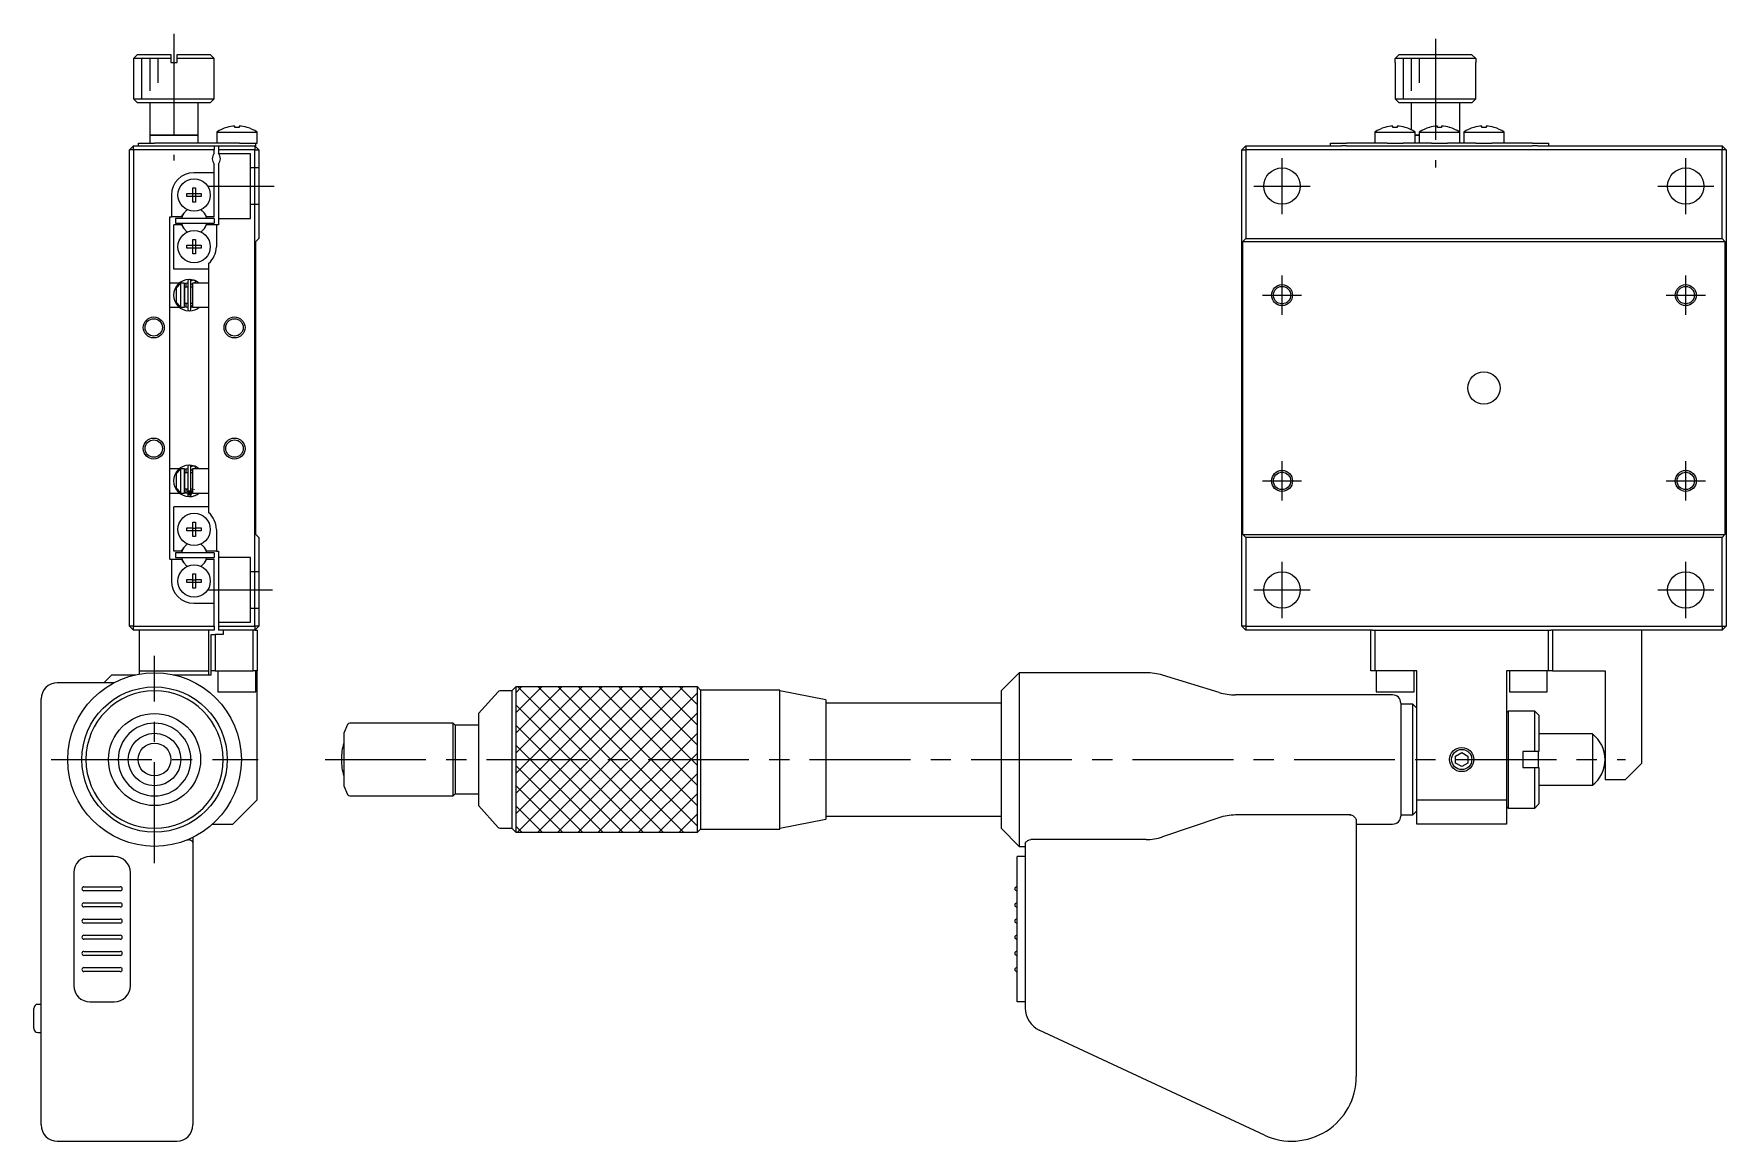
# Model space of a CAD drawing. Extents: x 19 to 461, y 13 to 234.
# Drawn here: x 251.1 to 460.7, y 62.7 to 199.8 of the extents above; entities that cross this region are included whole.
import ezdxf

# ---------------------------------------------------------------- set-up
doc = ezdxf.new("R2010")
doc.units = 0
doc.header["$LTSCALE"] = 10
doc.linetypes.add('CENTER', pattern=[2, 1.25, -0.25, 0.25, -0.25])
doc.linetypes.add('DASHED', pattern=[3.5, 2, -1.5])
doc.layers.get('0').update_dxf_attribs({"linetype": 'CONTINUOUS'})
doc.layers.add('CENTER', color=1, linetype='CENTER')

msp = doc.modelspace()

# ---------------------------------------------------------------- linework, layer by layer
at = {"color": 7, "linetype": 'CONTINUOUS'}
for p, q in [((263.925, 197.275), (263.425, 196.775)), ((263.925, 197.275), (268.025, 197.275)), ((268.025, 197.275), (268.025, 196.775)), ((268.825, 197.275), (272.925, 197.275)), ((268.825, 196.775), (268.825, 197.275)), ((273.425, 196.775), (272.925, 197.275)), ((419.671096, 196.775), (420.172884, 197.275)), ((420.172884, 197.275), (429.137258, 197.275)), ((429.137258, 197.275), (429.639045, 196.775)), ((268.025, 196.775), (263.425, 196.775)), ((263.425, 196.775), (263.425, 191.775)), ((268.025, 196.775), (268.025, 196.275)), ((268.025, 196.275), (268.825, 196.275)), ((273.425, 196.775), (268.825, 196.775)), ((268.825, 196.275), (268.825, 196.775)), ((273.425, 191.775), (273.425, 196.775)), ((419.655071, 196.275), (419.671096, 196.275)), ((419.655071, 196.275), (419.655071, 191.775)), ((429.639045, 196.775), (419.671096, 196.775)), ((419.671096, 196.275), (419.671096, 196.775)), ((429.639045, 196.775), (429.639045, 196.275)), ((429.639045, 196.275), (429.655071, 196.275)), ((429.655071, 191.775), (429.655071, 196.275)), ((263.425, 191.775), (268.425, 191.775)), ((263.425, 191.775), (263.925, 191.275)), ((268.425, 191.275), (263.925, 191.275)), ((265.425, 191.275), (265.425, 187.275)), ((268.425, 191.775), (273.425, 191.775)), ((272.925, 191.275), (268.425, 191.275)), ((271.425, 187.275), (271.425, 191.275)), ((272.925, 191.275), (273.425, 191.775)), ((419.655071, 191.775), (429.655071, 191.775)), ((419.655071, 191.775), (420.155071, 191.275)), ((429.155071, 191.275), (420.155071, 191.275)), ((421.655071, 191.275), (421.655071, 187.956129)), ((427.655071, 187.666657), (427.655071, 191.275)), ((429.155071, 191.275), (429.655071, 191.775)), ((265.425, 187.275), (268.425, 187.275)), ((271.425, 187.275), (265.425, 187.275)), ((265.425, 187.275), (265.425, 186.275)), ((268.425, 187.275), (271.425, 187.275)), ((271.425, 186.275), (271.425, 187.275)), ((273.725, 187.666657), (278.725, 187.666657)), ((273.725, 187.666657), (273.725, 186.275)), ((274.96641, 188.237581), (274.963067, 188.244436)), ((275.965, 188.237581), (275.965, 188.409953)), ((276.485, 188.237581), (275.965, 188.237581)), ((276.485, 188.409953), (276.485, 188.237581)), ((277.486933, 188.244436), (277.48359, 188.237581)), ((278.725, 186.275), (278.725, 187.666657)), ((417.155071, 187.666657), (419.655071, 187.666657)), ((417.155071, 187.666657), (417.155071, 186.275)), ((418.396481, 188.237581), (418.393138, 188.244436)), ((419.395071, 188.237581), (419.395071, 188.409953)), ((419.915071, 188.237581), (419.395071, 188.237581)), ((419.655071, 187.666657), (422.155071, 187.666657)), ((419.915071, 188.409953), (419.915071, 188.237581)), ((420.917003, 188.244436), (420.91366, 188.237581)), ((422.155071, 186.275), (422.155071, 187.666657)), ((422.155071, 187.275), (422.655071, 187.275)), ((422.655071, 187.275), (422.155071, 187.275)), ((422.655071, 187.666657), (425.155071, 187.666657)), ((422.655071, 187.666657), (422.655071, 186.275)), ((423.896481, 188.237581), (423.893138, 188.244436)), ((424.895071, 188.237581), (424.895071, 188.409953)), ((425.415071, 188.237581), (424.895071, 188.237581)), ((425.155071, 187.666657), (427.655071, 187.666657)), ((425.415071, 188.409953), (425.415071, 188.237581)), ((426.417003, 188.244436), (426.41366, 188.237581)), ((427.655071, 186.275), (427.655071, 187.666657)), ((428.155071, 187.666657), (430.655071, 187.666657)), ((428.155071, 187.666657), (428.155071, 186.275)), ((429.396481, 188.237581), (429.393138, 188.244436)), ((430.395071, 188.237581), (430.395071, 188.409953)), ((430.915071, 188.237581), (430.395071, 188.237581)), ((430.655071, 187.666657), (433.155071, 187.666657)), ((430.915071, 188.409953), (430.915071, 188.237581)), ((431.917003, 188.244436), (431.91366, 188.237581)), ((433.155071, 186.275), (433.155071, 187.666657)), ((263.425, 185.975), (262.925, 185.475)), ((263.425, 185.475), (262.925, 185.475)), ((262.925, 126.475), (262.925, 185.475)), ((263.425, 185.475), (263.425, 185.975)), ((263.425, 185.975), (273.425, 185.975)), ((263.425, 185.475), (263.425, 126.475)), ((273.425, 185.475), (263.425, 185.475)), ((264.025, 185.975), (264.025, 186.275)), ((264.025, 186.275), (266.025, 186.275)), ((275.15, 186.275), (266.025, 186.275)), ((273.425, 185.975), (273.925, 185.975)), ((273.425, 185.975), (273.425, 185.475)), ((273.425, 185.036438), (273.425, 185.475)), ((273.925, 185.975), (278.425, 185.975)), ((273.925, 185.975), (273.925, 185.475)), ((278.425, 185.475), (273.925, 185.475)), ((273.925, 185.475), (273.925, 185.036438)), ((276.525, 186.275), (275.15, 186.275)), ((276.525, 186.275), (278.525, 186.275)), ((278.525, 185.975), (278.425, 185.975)), ((278.425, 185.975), (278.425, 185.475)), ((278.425, 185.975), (278.925, 185.475)), ((278.425, 126.475), (278.425, 185.475)), ((278.425, 185.475), (278.925, 185.475)), ((278.525, 186.275), (278.525, 185.975)), ((278.525, 186.275), (278.725, 186.275)), ((278.925, 185.475), (278.925, 174.475)), ((401.155071, 185.975), (400.655071, 185.475)), ((400.655071, 126.475), (400.655071, 185.475)), ((400.655071, 185.475), (401.155071, 185.475)), ((401.155071, 185.975), (401.155071, 185.475)), ((401.155071, 185.975), (413.030571, 185.975)), ((401.155071, 185.475), (401.155071, 174.475)), ((460.155071, 185.475), (401.155071, 185.475)), ((411.655071, 185.975), (411.655071, 186.275)), ((411.655071, 186.275), (413.655071, 186.275)), ((413.655071, 185.975), (413.030571, 185.975)), ((418.580071, 186.275), (413.655071, 186.275)), ((413.655071, 185.975), (436.655071, 185.975)), ((418.675275, 186.275), (418.580071, 186.275)), ((418.675275, 186.275), (419.655071, 186.275)), ((419.655071, 186.275), (420.634866, 186.275)), ((420.730071, 186.275), (420.634866, 186.275)), ((424.080071, 186.275), (420.730071, 186.275)), ((424.175275, 186.275), (424.080071, 186.275)), ((424.175275, 186.275), (425.155071, 186.275)), ((425.155071, 186.275), (426.134866, 186.275)), ((426.230071, 186.275), (426.134866, 186.275)), ((429.580071, 186.275), (426.230071, 186.275)), ((429.675275, 186.275), (429.580071, 186.275)), ((429.675275, 186.275), (430.655071, 186.275)), ((430.655071, 186.275), (431.634866, 186.275)), ((431.730071, 186.275), (431.634866, 186.275)), ((436.655071, 186.275), (431.730071, 186.275)), ((436.655071, 186.275), (438.655071, 186.275)), ((437.27957, 185.975), (436.655071, 185.975)), ((437.27957, 185.975), (460.155071, 185.975)), ((438.655071, 186.275), (438.655071, 185.975)), ((460.155071, 185.975), (460.155071, 185.475)), ((460.655071, 185.475), (460.155071, 185.975)), ((460.155071, 174.475), (460.155071, 185.475)), ((460.655071, 185.475), (460.155071, 185.475)), ((460.655071, 185.475), (460.655071, 126.475)), ((273.425, 182.625), (270.875, 182.625)), ((273.425, 182.625), (273.425, 183.713562)), ((273.425, 177.175), (273.425, 182.625)), ((273.925, 183.713562), (273.925, 176.175)), ((270.745, 180.761361), (271.105, 180.761361)), ((270.745, 180.055), (270.745, 180.761361)), ((271.105, 180.761361), (271.105, 180.055)), ((268.125, 179.875), (268.125, 177.175)), ((270.038639, 179.695), (270.038639, 180.055)), ((270.038639, 180.055), (270.745, 180.055)), ((270.745, 179.695), (270.038639, 179.695)), ((270.755372, 180.044628), (270.745, 180.055)), ((270.755372, 179.705372), (270.745, 179.695)), ((270.745, 178.988639), (270.745, 179.695)), ((271.105, 178.988639), (270.745, 178.988639)), ((270.755372, 180.044628), (271.094628, 180.044628)), ((270.755372, 179.705372), (270.755372, 180.044628)), ((271.094628, 179.705372), (270.755372, 179.705372)), ((271.094628, 180.044628), (271.105, 180.055)), ((271.094628, 180.044628), (271.094628, 179.705372)), ((271.094628, 179.705372), (271.105, 179.695)), ((271.105, 180.055), (271.811361, 180.055)), ((271.105, 179.695), (271.105, 178.988639)), ((271.811361, 179.695), (271.105, 179.695)), ((271.811361, 180.055), (271.811361, 179.695)), ((267.925, 177.175), (268.125, 177.175)), ((267.925, 134.775), (267.925, 177.175)), ((269.374194, 177.175), (268.125, 177.175)), ((268.425, 170.675), (268.425, 176.175)), ((269.374194, 176.175), (268.425, 176.175)), ((268.625, 176.975), (268.625, 176.375)), ((273.425, 176.975), (268.625, 176.975)), ((268.625, 176.375), (273.425, 176.375)), ((269.374194, 177.175), (269.52436, 177.435095)), ((269.374194, 176.175), (269.52436, 175.914905)), ((272.32564, 177.435095), (272.475806, 177.175)), ((272.32564, 175.914905), (272.475806, 176.175)), ((273.425, 177.175), (272.475806, 177.175)), ((273.675, 176.175), (272.475806, 176.175)), ((273.425, 176.975), (273.425, 176.375)), ((273.675, 176.175), (273.675, 173.475)), ((273.925, 176.175), (273.675, 176.175)), ((270.745, 174.361361), (271.105, 174.361361)), ((270.745, 173.655), (270.745, 174.361361)), ((271.105, 174.361361), (271.105, 173.655)), ((278.575, 174.125), (278.925, 174.475)), ((278.575, 137.825), (278.575, 174.125)), ((400.805071, 174.125), (401.155071, 174.475)), ((400.805071, 137.825), (400.805071, 174.125)), ((400.805071, 174.125), (460.505071, 174.125)), ((401.155071, 174.475), (460.155071, 174.475)), ((460.155071, 174.475), (460.505071, 174.125)), ((460.505071, 174.125), (460.505071, 137.825)), ((270.038639, 173.295), (270.038639, 173.655)), ((270.038639, 173.655), (270.745, 173.655)), ((270.745, 173.295), (270.038639, 173.295)), ((270.755372, 173.644628), (270.745, 173.655)), ((270.755372, 173.305372), (270.745, 173.295)), ((270.745, 172.588639), (270.745, 173.295)), ((271.105, 172.588639), (270.745, 172.588639)), ((270.755372, 173.644628), (271.094628, 173.644628)), ((270.755372, 173.305372), (270.755372, 173.644628)), ((271.094628, 173.305372), (270.755372, 173.305372)), ((271.094628, 173.644628), (271.105, 173.655)), ((271.094628, 173.644628), (271.094628, 173.305372)), ((271.094628, 173.305372), (271.105, 173.295)), ((271.105, 173.655), (271.811361, 173.655)), ((271.105, 173.295), (271.105, 172.588639)), ((271.811361, 173.295), (271.105, 173.295)), ((271.811361, 173.655), (271.811361, 173.295)), ((272.725, 170.675), (268.425, 170.675)), ((272.725, 171.395938), (272.725, 140.554062)), ((269.088431, 168.975), (267.925, 168.975)), ((268.725, 168.3951), (269.225, 168.924247)), ((268.725, 166.562145), (268.725, 168.3951)), ((269.088941, 168.975), (269.088826, 168.975)), ((269.725, 168.975), (269.225, 168.975)), ((269.225, 168.975), (269.225, 168.924247)), ((269.225, 168.924247), (269.225, 166.032999)), ((269.724845, 168.91022), (270.129977, 169.018682)), ((269.725, 165.975), (269.725, 168.975)), ((269.725, 168.475), (269.725, 168.974938)), ((269.725, 166.475), (269.725, 168.475)), ((270.13, 168.475), (269.725, 168.475)), ((269.725, 168.475), (269.725, 166.475)), ((269.913515, 168.975), (269.913328, 168.975)), ((269.913643, 168.975), (269.913515, 168.975)), ((269.913957, 168.975), (269.91385, 168.975)), ((269.914517, 168.975), (269.914081, 168.975)), ((269.925, 168.975), (269.914601, 168.975)), ((269.925, 168.475), (269.925, 168.975)), ((270.13, 169.225), (270.13, 165.725)), ((271.040052, 169.282695), (270.352589, 169.418656)), ((270.526111, 169.252317), (270.518453, 169.248625)), ((270.52, 165.725), (270.52, 169.225)), ((270.52, 168.623501), (270.520334, 168.637726)), ((270.725, 168.475), (270.52, 168.475)), ((270.520334, 168.637726), (270.521394, 168.652706)), ((270.521394, 168.652706), (270.523177, 168.667615)), ((270.523177, 168.667615), (270.525681, 168.682419)), ((270.525681, 168.682419), (270.528898, 168.697082)), ((270.557458, 169.266245), (270.526111, 169.252317)), ((270.528898, 168.697082), (270.532822, 168.71157)), ((270.532822, 168.71157), (270.537445, 168.72585)), ((270.537445, 168.72585), (270.542756, 168.739887)), ((270.542756, 168.739887), (270.548743, 168.753647)), ((270.548743, 168.753647), (270.555394, 168.767099)), ((270.555394, 168.767099), (270.562694, 168.780209)), ((270.589449, 169.278587), (270.557458, 169.266245)), ((270.562694, 168.780209), (270.570628, 168.792947)), ((270.570628, 168.792947), (270.579176, 168.80528)), ((270.579176, 168.80528), (270.588321, 168.817179)), ((270.588321, 168.817179), (270.598043, 168.828614)), ((270.622004, 169.289314), (270.589449, 169.278587)), ((270.598043, 168.828614), (270.608319, 168.839555)), ((270.608319, 168.839555), (270.619126, 168.849976)), ((270.619126, 168.849976), (270.630439, 168.859849)), ((270.655043, 169.298399), (270.622004, 169.289314)), ((270.630439, 168.859849), (270.642232, 168.869147)), ((270.642232, 168.869147), (270.654478, 168.877848)), ((270.654478, 168.877848), (270.667147, 168.885926)), ((270.688487, 169.305822), (270.655043, 169.298399)), ((270.667147, 168.885926), (270.680209, 168.89336)), ((270.680209, 168.89336), (270.693634, 168.900129)), ((270.722254, 169.311564), (270.688487, 169.305822)), ((270.693634, 168.900129), (270.707386, 168.906214)), ((270.707386, 168.906214), (270.721434, 168.911597)), ((270.721434, 168.911597), (270.724979, 168.912829)), ((270.75626, 169.315611), (270.722254, 169.311564)), ((272.725, 168.975), (270.725, 168.975)), ((270.725, 168.975), (270.725, 165.975)), ((270.790423, 169.317953), (270.75626, 169.315611)), ((270.824659, 169.318585), (270.790423, 169.317953)), ((270.858885, 169.317506), (270.824659, 169.318585)), ((270.893017, 169.314716), (270.858885, 169.317506)), ((270.926972, 169.310224), (270.893017, 169.314716)), ((270.960666, 169.304039), (270.926972, 169.310224)), ((270.994018, 169.296176), (270.960666, 169.304039)), ((270.995662, 168.98664), (270.989512, 168.975)), ((271.026945, 169.286653), (270.994018, 169.296176)), ((271.00192, 168.998893), (270.995662, 168.98664)), ((271.099259, 169.257271), (271.000042, 168.974975)), ((271.008247, 169.01168), (271.00192, 168.998893)), ((271.014603, 169.024923), (271.008247, 169.01168)), ((271.020948, 169.038538), (271.014603, 169.024923)), ((271.027244, 169.052439), (271.020948, 169.038538)), ((271.059364, 169.275494), (271.026945, 169.286653)), ((271.033449, 169.066539), (271.027244, 169.052439)), ((271.039525, 169.08075), (271.033449, 169.066539)), ((271.045434, 169.094982), (271.039525, 169.08075)), ((271.051138, 169.109145), (271.045434, 169.094982)), ((271.056603, 169.123151), (271.051138, 169.109145)), ((271.061793, 169.136913), (271.056603, 169.123151)), ((271.089531, 169.26344), (271.059364, 169.275494)), ((271.066676, 169.150342), (271.061793, 169.136913)), ((271.071221, 169.163356), (271.066676, 169.150342)), ((271.0754, 169.175872), (271.071221, 169.163356)), ((271.079187, 169.187811), (271.0754, 169.175872)), ((271.082557, 169.1991), (271.079187, 169.187811)), ((271.08549, 169.209666), (271.082557, 169.1991)), ((271.087967, 169.219443), (271.08549, 169.209666)), ((271.089972, 169.22837), (271.087967, 169.219443)), ((271.08818, 169.263725), (271.09014, 169.263104)), ((271.561031, 168.975123), (271.089086, 169.262581)), ((271.091493, 169.236391), (271.089972, 169.22837)), ((271.09014, 169.263104), (271.091614, 169.261358)), ((271.092521, 169.243456), (271.091493, 169.236391)), ((271.091614, 169.261358), (271.092594, 169.258499)), ((271.093049, 169.24952), (271.092521, 169.243456)), ((271.092594, 169.258499), (271.093073, 169.254545)), ((271.093073, 169.254545), (271.093049, 169.24952)), ((271.098188, 169.258663), (271.099259, 169.257271)), ((267.925, 165.975), (269.088575, 165.975)), ((269.225, 166.032999), (268.725, 166.562145)), ((268.725, 166.5549), (268.725, 166.562145)), ((269.225, 166.032999), (269.225, 165.975)), ((269.225, 165.975), (269.725, 165.975)), ((270.129945, 165.931634), (269.724839, 166.039446)), ((269.725, 165.975), (269.725, 166.475)), ((269.725, 166.475), (270.13, 166.475)), ((269.913163, 165.975), (269.913314, 165.975)), ((269.913532, 165.975), (269.913647, 165.975)), ((269.913647, 165.975), (269.913802, 165.975)), ((269.913802, 165.975), (269.913927, 165.975)), ((269.913939, 165.975), (269.914039, 165.975)), ((269.914039, 165.975), (269.914142, 165.975)), ((269.91427, 165.975), (269.914447, 165.975)), ((269.914447, 165.975), (269.914577, 165.975)), ((269.914713, 165.975), (269.925, 165.975)), ((269.925, 165.975), (269.925, 166.475)), ((270.52, 166.475), (270.725, 166.475)), ((270.520076, 166.319804), (270.52, 166.326499)), ((270.725166, 165.9716), (270.520042, 165.931311)), ((270.520771, 166.3048), (270.520076, 166.319804)), ((270.522193, 166.289844), (270.520771, 166.3048)), ((270.524338, 166.274973), (270.522193, 166.289844)), ((270.527202, 166.260221), (270.524338, 166.274973)), ((270.53078, 166.245622), (270.527202, 166.260221)), ((270.535063, 166.231213), (270.53078, 166.245622)), ((270.540043, 166.217026), (270.535063, 166.231213)), ((270.545709, 166.203097), (270.540043, 166.217026)), ((270.55205, 166.189458), (270.545709, 166.203097)), ((270.559052, 166.176143), (270.55205, 166.189458)), ((270.5667, 166.163186), (270.559052, 166.176143)), ((270.574977, 166.150617), (270.5667, 166.163186)), ((270.583864, 166.138468), (270.574977, 166.150617)), ((270.593343, 166.126771), (270.583864, 166.138468)), ((270.603391, 166.115556), (270.593343, 166.126771)), ((270.613986, 166.104851), (270.603391, 166.115556)), ((270.625103, 166.094684), (270.613986, 166.104851)), ((270.636716, 166.085083), (270.625103, 166.094684)), ((270.648797, 166.076074), (270.636716, 166.085083)), ((270.661317, 166.06768), (270.648797, 166.076074)), ((270.674246, 166.059926), (270.661317, 166.06768)), ((270.687552, 166.052833), (270.674246, 166.059926)), ((270.701201, 166.04642), (270.687552, 166.052833)), ((270.715159, 166.040707), (270.701201, 166.04642)), ((270.724975, 166.037173), (270.715159, 166.040707)), ((270.725, 165.975), (272.725, 165.975)), ((270.736645, 165.974717), (270.725166, 165.9716)), ((271.030743, 165.664561), (271.031671, 165.664862)), ((271.031671, 165.664862), (271.0331, 165.665327)), ((271.0331, 165.665327), (271.034404, 165.665755)), ((271.034404, 165.665755), (271.035319, 165.666057)), ((271.035319, 165.666057), (271.036549, 165.666465)), ((271.036549, 165.666465), (271.037538, 165.666795)), ((271.037538, 165.666795), (271.038697, 165.667183)), ((271.038697, 165.667183), (271.039726, 165.667531)), ((271.039726, 165.667531), (271.041948, 165.668286)), ((271.041948, 165.668286), (271.04286, 165.668599)), ((271.04286, 165.668599), (271.047204, 165.670108)), ((271.047204, 165.670108), (271.049234, 165.670824)), ((271.049234, 165.670824), (271.052062, 165.671834)), ((271.052062, 165.671834), (271.089531, 165.68656)), ((271.08568, 165.686787), (271.08818, 165.686275)), ((271.08818, 165.686275), (271.08786, 165.687039)), ((271.089531, 165.68656), (271.08818, 165.686275)), ((271.089288, 165.687505), (271.107242, 165.695291)), ((271.09026, 165.686983), (271.089531, 165.68656)), ((269.088431, 145.975), (267.925, 145.975)), ((268.725, 145.3951), (269.225, 145.924247)), ((268.725, 143.562145), (268.725, 145.3951)), ((269.088941, 145.975), (269.088826, 145.975)), ((269.725, 145.975), (269.225, 145.975)), ((269.225, 145.975), (269.225, 145.924247)), ((269.225, 145.924247), (269.225, 143.032999)), ((269.724845, 145.91022), (270.129977, 146.018682)), ((269.725, 142.975), (269.725, 145.975)), ((269.725, 145.475), (269.725, 145.974938)), ((269.725, 143.475), (269.725, 145.475)), ((270.13, 145.475), (269.725, 145.475)), ((269.725, 145.475), (269.725, 143.475)), ((269.913515, 145.975), (269.913328, 145.975)), ((269.913643, 145.975), (269.913515, 145.975)), ((269.913957, 145.975), (269.91385, 145.975)), ((269.914517, 145.975), (269.914081, 145.975)), ((269.925, 145.975), (269.914601, 145.975)), ((269.925, 145.475), (269.925, 145.975)), ((270.13, 146.225), (270.13, 142.725)), ((271.040052, 146.282695), (270.352589, 146.418656)), ((270.526111, 146.252317), (270.518453, 146.248625)), ((270.52, 142.725), (270.52, 146.225)), ((270.52, 145.623501), (270.520334, 145.637726)), ((270.725, 145.475), (270.52, 145.475)), ((270.520334, 145.637726), (270.521394, 145.652706)), ((270.521394, 145.652706), (270.523177, 145.667615)), ((270.523177, 145.667615), (270.525681, 145.682419)), ((270.525681, 145.682419), (270.528898, 145.697082)), ((270.557458, 146.266245), (270.526111, 146.252317)), ((270.528898, 145.697082), (270.532822, 145.71157)), ((270.532822, 145.71157), (270.537445, 145.72585)), ((270.537445, 145.72585), (270.542756, 145.739887)), ((270.542756, 145.739887), (270.548743, 145.753647)), ((270.548743, 145.753647), (270.555394, 145.767099)), ((270.555394, 145.767099), (270.562694, 145.780209)), ((270.589449, 146.278587), (270.557458, 146.266245)), ((270.562694, 145.780209), (270.570628, 145.792947)), ((270.570628, 145.792947), (270.579176, 145.80528)), ((270.579176, 145.80528), (270.588321, 145.817179)), ((270.588321, 145.817179), (270.598043, 145.828614)), ((270.622004, 146.289314), (270.589449, 146.278587)), ((270.598043, 145.828614), (270.608319, 145.839555)), ((270.608319, 145.839555), (270.619126, 145.849976)), ((270.619126, 145.849976), (270.630439, 145.859849)), ((270.655043, 146.298399), (270.622004, 146.289314)), ((270.630439, 145.859849), (270.642232, 145.869147)), ((270.642232, 145.869147), (270.654478, 145.877848)), ((270.654478, 145.877848), (270.667147, 145.885926)), ((270.688487, 146.305822), (270.655043, 146.298399)), ((270.667147, 145.885926), (270.680209, 145.89336)), ((270.680209, 145.89336), (270.693634, 145.900129)), ((270.722254, 146.311564), (270.688487, 146.305822)), ((270.693634, 145.900129), (270.707386, 145.906214)), ((270.707386, 145.906214), (270.721434, 145.911597)), ((270.721434, 145.911597), (270.724979, 145.912829)), ((270.75626, 146.315611), (270.722254, 146.311564)), ((272.725, 145.975), (270.725, 145.975)), ((270.725, 145.975), (270.725, 142.975)), ((270.790423, 146.317953), (270.75626, 146.315611)), ((270.824659, 146.318585), (270.790423, 146.317953)), ((270.858885, 146.317506), (270.824659, 146.318585)), ((270.893017, 146.314716), (270.858885, 146.317506)), ((270.926972, 146.310224), (270.893017, 146.314716)), ((270.960666, 146.304039), (270.926972, 146.310224)), ((270.994018, 146.296176), (270.960666, 146.304039)), ((270.995662, 145.98664), (270.989512, 145.975)), ((271.026945, 146.286653), (270.994018, 146.296176)), ((271.00192, 145.998893), (270.995662, 145.98664)), ((271.098188, 146.258663), (271.000042, 145.974975)), ((271.008247, 146.01168), (271.00192, 145.998893)), ((271.014603, 146.024923), (271.008247, 146.01168)), ((271.020948, 146.038538), (271.014603, 146.024923)), ((271.027244, 146.052439), (271.020948, 146.038538)), ((271.059364, 146.275494), (271.026945, 146.286653)), ((271.033449, 146.066539), (271.027244, 146.052439)), ((271.039525, 146.08075), (271.033449, 146.066539)), ((271.045434, 146.094982), (271.039525, 146.08075)), ((271.051138, 146.109145), (271.045434, 146.094982)), ((271.056603, 146.123151), (271.051138, 146.109145)), ((271.061793, 146.136913), (271.056603, 146.123151)), ((271.089531, 146.26344), (271.059364, 146.275494)), ((271.066676, 146.150342), (271.061793, 146.136913)), ((271.071221, 146.163356), (271.066676, 146.150342)), ((271.0754, 146.175872), (271.071221, 146.163356)), ((271.079187, 146.187811), (271.0754, 146.175872)), ((271.082557, 146.1991), (271.079187, 146.187811)), ((271.08549, 146.209666), (271.082557, 146.1991)), ((271.087967, 146.219443), (271.08549, 146.209666)), ((271.089972, 146.22837), (271.087967, 146.219443)), ((271.08818, 146.263725), (271.09014, 146.263104)), ((271.561031, 145.975123), (271.089086, 146.262581)), ((271.091493, 146.236391), (271.089972, 146.22837)), ((271.09014, 146.263104), (271.091614, 146.261358)), ((271.092521, 146.243456), (271.091493, 146.236391)), ((271.091614, 146.261358), (271.092594, 146.258499)), ((271.093049, 146.24952), (271.092521, 146.243456)), ((271.092594, 146.258499), (271.093073, 146.254545)), ((271.093073, 146.254545), (271.093049, 146.24952)), ((271.118393, 146.249764), (271.098684, 146.258436)), ((267.925, 142.975), (269.088575, 142.975)), ((269.225, 143.032999), (268.725, 143.562145)), ((268.725, 143.5549), (268.725, 143.562145)), ((269.225, 143.032999), (269.225, 142.975)), ((269.225, 142.975), (269.725, 142.975)), ((270.129945, 142.931634), (269.724839, 143.039446)), ((269.725, 142.975), (269.725, 143.475)), ((269.725, 143.475), (270.13, 143.475)), ((269.913163, 142.975), (269.913314, 142.975)), ((269.913532, 142.975), (269.913647, 142.975)), ((269.913647, 142.975), (269.913802, 142.975)), ((269.913802, 142.975), (269.913927, 142.975)), ((269.913939, 142.975), (269.914039, 142.975)), ((269.914039, 142.975), (269.914142, 142.975)), ((269.91427, 142.975), (269.914447, 142.975)), ((269.914447, 142.975), (269.914577, 142.975)), ((269.914713, 142.975), (269.925, 142.975)), ((269.925, 142.975), (269.925, 143.475)), ((270.52, 143.475), (270.725, 143.475)), ((270.725166, 142.9716), (270.520042, 142.931311)), ((270.725, 142.975), (272.725, 142.975)), ((270.736645, 142.974717), (270.725166, 142.9716)), ((271.030743, 142.664561), (271.031671, 142.664862)), ((271.031671, 142.664862), (271.0331, 142.665327)), ((271.0331, 142.665327), (271.034404, 142.665755)), ((271.034404, 142.665755), (271.035319, 142.666057)), ((271.035319, 142.666057), (271.036549, 142.666465)), ((271.036549, 142.666465), (271.037538, 142.666795)), ((271.037538, 142.666795), (271.038697, 142.667183)), ((271.038697, 142.667183), (271.039726, 142.667531)), ((271.039726, 142.667531), (271.041948, 142.668286)), ((271.041948, 142.668286), (271.04286, 142.668599)), ((271.04286, 142.668599), (271.047204, 142.670108)), ((271.047204, 142.670108), (271.049234, 142.670824)), ((271.049234, 142.670824), (271.052062, 142.671834)), ((271.052062, 142.671834), (271.089531, 142.68656)), ((271.08568, 142.686787), (271.08818, 142.686275)), ((271.08818, 142.686275), (271.08786, 142.687039)), ((271.089531, 142.68656), (271.08818, 142.686275)), ((271.089288, 142.687505), (271.122095, 142.701898)), ((271.09026, 142.686983), (271.089531, 142.68656)), ((268.425, 135.775), (268.425, 141.275)), ((272.725, 141.275), (268.425, 141.275)), ((270.038639, 138.295), (270.038639, 138.655)), ((270.038639, 138.655), (270.745, 138.655)), ((270.745, 139.361361), (271.105, 139.361361)), ((270.745, 138.655), (270.745, 139.361361)), ((270.755372, 138.644628), (270.745, 138.655)), ((270.755372, 138.644628), (271.094628, 138.644628)), ((270.755372, 138.305372), (270.755372, 138.644628)), ((271.094628, 138.644628), (271.105, 138.655)), ((271.094628, 138.644628), (271.094628, 138.305372)), ((271.105, 139.361361), (271.105, 138.655)), ((271.105, 138.655), (271.811361, 138.655)), ((271.811361, 138.655), (271.811361, 138.295)), ((273.675, 138.475), (273.675, 135.775)), ((270.745, 138.295), (270.038639, 138.295)), ((270.755372, 138.305372), (270.745, 138.295)), ((270.745, 137.588639), (270.745, 138.295)), ((271.105, 137.588639), (270.745, 137.588639)), ((271.094628, 138.305372), (270.755372, 138.305372)), ((271.094628, 138.305372), (271.105, 138.295)), ((271.105, 138.295), (271.105, 137.588639)), ((271.811361, 138.295), (271.105, 138.295)), ((278.925, 137.475), (278.575, 137.825)), ((278.925, 137.475), (278.925, 126.475)), ((401.155071, 137.475), (400.805071, 137.825)), ((400.805071, 137.825), (460.505071, 137.825)), ((401.155071, 137.475), (401.155071, 126.475)), ((460.155071, 137.475), (401.155071, 137.475)), ((460.505071, 137.825), (460.155071, 137.475)), ((460.155071, 126.475), (460.155071, 137.475)), ((267.925, 134.775), (268.125, 134.775)), ((268.125, 134.775), (268.125, 132.075)), ((268.125, 134.775), (269.374194, 134.775)), ((269.374194, 135.775), (268.425, 135.775)), ((268.625, 135.575), (268.625, 134.975)), ((273.425, 135.575), (268.625, 135.575)), ((268.625, 134.975), (273.425, 134.975)), ((269.374194, 135.775), (269.52436, 136.035095)), ((269.374194, 134.775), (269.52436, 134.514905)), ((272.32564, 136.035095), (272.475806, 135.775)), ((272.32564, 134.514905), (272.475806, 134.775)), ((273.675, 135.775), (272.475806, 135.775)), ((272.475806, 134.775), (273.425, 134.775)), ((273.425, 135.575), (273.425, 134.975)), ((273.425, 129.325), (273.425, 134.775)), ((273.675, 135.775), (273.925, 135.775)), ((273.925, 135.775), (273.925, 126.475)), ((270.038639, 131.895), (270.038639, 132.255)), ((270.038639, 132.255), (270.745, 132.255)), ((270.745, 132.961361), (271.105, 132.961361)), ((270.745, 132.255), (270.745, 132.961361)), ((270.755372, 132.244628), (270.745, 132.255)), ((270.755372, 132.244628), (271.094628, 132.244628)), ((270.755372, 131.905372), (270.755372, 132.244628)), ((271.094628, 132.244628), (271.105, 132.255)), ((271.094628, 132.244628), (271.094628, 131.905372)), ((271.105, 132.961361), (271.105, 132.255)), ((271.105, 132.255), (271.811361, 132.255)), ((271.811361, 132.255), (271.811361, 131.895)), ((270.745, 131.895), (270.038639, 131.895)), ((270.755372, 131.905372), (270.745, 131.895)), ((270.745, 131.188639), (270.745, 131.895)), ((271.105, 131.188639), (270.745, 131.188639)), ((271.094628, 131.905372), (270.755372, 131.905372)), ((271.094628, 131.905372), (271.105, 131.895)), ((271.105, 131.895), (271.105, 131.188639)), ((271.811361, 131.895), (271.105, 131.895)), ((270.875, 129.325), (273.425, 129.325)), ((273.425, 126.475), (273.425, 129.325)), ((263.425, 126.475), (262.925, 126.475)), ((263.425, 125.975), (262.925, 126.475)), ((263.425, 126.475), (273.425, 126.475)), ((263.425, 125.975), (263.425, 126.475)), ((273.425, 125.975), (263.425, 125.975)), ((264.125, 125.975), (264.125, 120.975)), ((272.725, 125.975), (272.725, 120.975)), ((273.425, 126.475), (273.425, 125.975)), ((273.925, 126.475), (278.425, 126.475)), ((273.925, 126.475), (273.925, 125.975)), ((278.425, 125.975), (273.925, 125.975)), ((274.525, 125.975), (274.525, 125.475)), ((278.225, 120.975), (278.225, 125.975)), ((278.925, 126.475), (278.425, 126.475)), ((278.425, 126.475), (278.425, 125.975)), ((278.925, 126.475), (278.425, 125.975)), ((278.425, 125.975), (278.725, 125.975)), ((278.725, 125.975), (278.725, 120.975)), ((401.155071, 126.475), (400.655071, 126.475)), ((400.655071, 126.475), (401.155071, 125.975)), ((401.155071, 126.475), (460.155071, 126.475)), ((401.155071, 126.475), (401.155071, 125.975)), ((416.855071, 125.975), (401.155071, 125.975)), ((416.655071, 120.975), (416.655071, 125.975)), ((416.855071, 125.975), (417.155071, 125.975)), ((417.155071, 125.975), (417.155071, 120.975)), ((417.155071, 125.975), (438.655071, 125.975)), ((438.655071, 120.975), (438.655071, 125.975)), ((438.655071, 125.975), (438.955071, 125.975)), ((460.155071, 125.975), (438.955071, 125.975)), ((439.155071, 125.975), (439.155071, 120.975)), ((450.155071, 125.975), (450.155071, 109.475)), ((460.155071, 126.475), (460.155071, 125.975)), ((460.155071, 126.475), (460.655071, 126.475)), ((460.155071, 125.975), (460.655071, 126.475)), ((273.025, 120.975), (273.025, 125.475)), ((273.025, 125.475), (273.525, 125.475)), ((273.525, 125.475), (273.525, 120.975)), ((274.525, 125.475), (273.525, 125.475)), ((260.993847, 119.475), (253.975, 119.475)), ((260.725, 120.475), (259.725, 119.475)), ((260.725, 120.475), (263.720114, 120.475)), ((264.125, 120.975), (272.725, 120.975)), ((264.125, 120.975), (264.125, 120.555761)), ((268.329886, 120.475), (273.025, 120.475)), ((272.725, 120.975), (272.725, 120.475)), ((273.525, 120.975), (273.025, 120.975)), ((273.025, 120.475), (273.025, 120.975)), ((273.525, 120.975), (278.225, 120.975)), ((273.875, 120.975), (273.875, 118.375)), ((278.725, 120.975), (278.225, 120.975)), ((278.575, 118.375), (278.575, 120.975)), ((278.725, 104.975), (278.725, 120.975)), ((373.105071, 120.725), (370.855071, 118.475)), ((373.105071, 120.725), (373.105071, 109.975)), ((388.809487, 120.725), (373.105071, 120.725)), ((397.855125, 118.280539), (390.855016, 120.419461)), ((417.155071, 120.975), (416.655071, 120.975)), ((422.355071, 120.975), (417.155071, 120.975)), ((417.305071, 120.975), (417.305071, 118.375)), ((422.005071, 118.375), (422.005071, 120.975)), ((422.355071, 104.975), (422.355071, 120.975)), ((433.455071, 120.975), (433.455071, 104.975)), ((438.655071, 120.975), (433.455071, 120.975)), ((433.805071, 120.975), (433.805071, 118.375)), ((438.505071, 118.375), (438.505071, 120.975)), ((439.155071, 120.975), (438.655071, 120.975)), ((439.155071, 120.975), (445.655071, 120.975)), ((445.655071, 120.975), (445.655071, 107.475)), ((251.975, 116.475), (251.975, 117.475)), ((273.875, 118.375), (278.575, 118.375)), ((308.56561, 118.374805), (306.155071, 115.675)), ((310.255071, 118.475), (308.789392, 118.475)), ((310.755071, 118.975), (310.255071, 118.475)), ((310.255071, 118.475), (310.255071, 101.475)), ((310.755071, 118.975), (310.755071, 109.975)), ((333.255071, 118.975), (310.755071, 118.975)), ((333.255071, 109.975), (333.255071, 118.975)), ((333.655071, 118.575), (333.255071, 118.975)), ((333.655071, 118.575), (333.655071, 109.975)), ((343.455071, 118.575), (333.655071, 118.575)), ((343.455071, 109.975), (343.455071, 118.575)), ((349.155071, 117.367032), (343.455071, 118.475)), ((349.155071, 117.367032), (349.155071, 109.975)), ((370.855071, 118.475), (370.855071, 109.975)), ((419.355071, 117.975), (399.900654, 117.975)), ((417.305071, 118.375), (422.005071, 118.375)), ((433.805071, 118.375), (438.505071, 118.375)), ((251.975, 79.19734), (251.975, 116.475)), ((306.155071, 115.675), (306.155071, 109.975)), ((370.855071, 116.975), (349.155071, 116.975)), ((420.355071, 116.975), (420.355071, 109.975)), ((421.855071, 116.825), (420.355071, 116.825)), ((421.855071, 109.975), (421.855071, 116.825)), ((422.355071, 116.325), (421.855071, 116.825)), ((433.655071, 115.975), (433.455071, 115.775)), ((433.655071, 115.975), (433.655071, 103.975)), ((436.955071, 115.975), (433.655071, 115.975)), ((436.955071, 110.975), (436.955071, 115.975)), ((437.455071, 115.475), (436.955071, 115.975)), ((437.455071, 115.475), (437.455071, 110.975)), ((289.920157, 114.294625), (289.455071, 113.225)), ((289.455071, 113.225), (289.455071, 109.975)), ((303.005071, 114.475), (290.195275, 114.475)), ((303.005071, 109.975), (303.005071, 114.475)), ((303.255071, 114.225), (303.005071, 114.475)), ((303.255071, 114.225), (303.255071, 109.975)), ((306.155071, 114.225), (303.255071, 114.225)), ((444.088047, 113.15), (437.455071, 113.15)), ((444.088047, 113.15), (444.088047, 109.975)), ((289.455071, 109.975), (289.455071, 106.725)), ((303.005071, 105.475), (303.005071, 109.975)), ((303.255071, 109.975), (303.255071, 105.725)), ((306.155071, 109.975), (306.155071, 104.275)), ((310.755071, 109.975), (310.755071, 100.975)), ((333.255071, 100.975), (333.255071, 109.975)), ((333.655071, 109.975), (333.655071, 101.375)), ((343.455071, 101.375), (343.455071, 109.975)), ((349.155071, 109.975), (349.155071, 102.582968)), ((370.855071, 109.975), (370.855071, 101.475)), ((373.105071, 109.975), (373.105071, 99.225)), ((420.355071, 109.975), (420.355071, 102.975)), ((421.855071, 103.125), (421.855071, 109.975)), ((427.155071, 110.408013), (427.905071, 110.841025)), ((427.155071, 109.541987), (427.155071, 110.408013)), ((427.905071, 109.108975), (427.155071, 109.541987)), ((427.905071, 110.841025), (428.655071, 110.408013)), ((428.655071, 109.541987), (427.905071, 109.108975)), ((428.655071, 110.408013), (428.655071, 109.541987)), ((436.955071, 110.975), (435.455071, 110.975)), ((435.455071, 110.975), (435.455071, 108.975)), ((437.455071, 110.975), (436.955071, 110.975)), ((437.355071, 110.975072), (437.355071, 108.974928)), ((444.088047, 109.975), (444.088047, 106.8)), ((448.155071, 107.475), (450.155071, 109.475)), ((435.455071, 108.975), (436.955071, 108.975)), ((436.955071, 103.975), (436.955071, 108.975)), ((436.955071, 108.975), (437.455071, 108.975)), ((437.455071, 108.975), (437.455071, 104.475)), ((448.155071, 107.475), (445.655071, 107.475)), ((275.725, 101.975), (278.725, 104.975)), ((289.455071, 106.725), (289.920157, 105.655375)), ((290.195275, 105.475), (303.005071, 105.475)), ((303.005071, 105.475), (303.255071, 105.725)), ((303.255071, 105.725), (306.155071, 105.725)), ((422.355071, 104.975), (433.455071, 104.975)), ((422.355071, 101.975), (422.355071, 104.975)), ((433.455071, 104.975), (433.455071, 101.975)), ((437.455071, 106.8), (444.088047, 106.8)), ((306.155071, 104.275), (308.56561, 101.575195)), ((349.155071, 102.975), (370.855071, 102.975)), ((397.836418, 102.759977), (390.843712, 100.387691)), ((414.177803, 103.113784), (399.900654, 103.113784)), ((414.055302, 103.103717), (414.177867, 103.113784)), ((414.177867, 103.113784), (414.41632, 103.046797)), ((414.760955, 102.713098), (414.813551, 102.623578)), ((420.355071, 103.125), (421.855071, 103.125)), ((421.855071, 103.125), (422.355071, 103.625)), ((433.455071, 104.175), (433.655071, 103.975)), ((433.655071, 103.975), (436.955071, 103.975)), ((436.955071, 103.975), (437.455071, 104.475)), ((273.205703, 101.975), (275.725, 101.975)), ((308.789392, 101.475), (310.255071, 101.475)), ((310.255071, 101.475), (310.755071, 100.975)), ((310.755071, 100.975), (333.255071, 100.975)), ((333.255071, 100.975), (333.655071, 101.375)), ((333.655071, 101.375), (343.455071, 101.375)), ((343.455071, 101.475), (349.155071, 102.582968)), ((370.855071, 101.475), (373.105071, 99.225)), ((414.813551, 102.623578), (414.85157, 102.50687)), ((414.85157, 102.50687), (414.855071, 102.46251)), ((414.855071, 102.46251), (414.855071, 70.725)), ((414.855071, 101.975), (419.355071, 101.975)), ((433.455071, 101.975), (422.355071, 101.975)), ((270.086111, 100.021615), (270.108756, 100.03022)), ((270.108756, 100.03022), (270.131338, 100.037584)), ((270.131338, 100.037584), (270.153956, 100.043794)), ((270.153956, 100.043794), (270.176393, 100.048847)), ((270.176393, 100.048847), (270.19888, 100.052838)), ((270.19888, 100.052838), (270.22109, 100.055752)), ((270.22109, 100.055752), (270.243099, 100.057648)), ((270.243099, 100.057648), (270.264758, 100.058562)), ((270.264758, 100.058562), (270.288233, 100.058492)), ((270.288233, 100.058492), (270.311247, 100.057351)), ((270.311247, 100.057351), (270.330175, 100.055613)), ((270.330175, 100.055613), (270.348728, 100.053201)), ((270.348728, 100.053201), (270.384771, 100.046468)), ((270.384771, 100.046468), (270.41967, 100.03728)), ((270.41967, 100.03728), (270.452959, 100.025925)), ((270.452959, 100.025925), (270.490883, 100.00966)), ((270.490883, 100.00966), (270.526075, 99.991057)), ((270.526075, 99.991057), (270.558882, 99.970262)), ((270.558882, 99.970262), (270.589483, 99.947383)), ((270.589483, 99.947383), (270.617677, 99.922771)), ((270.617677, 99.922771), (270.64373, 99.896362)), ((270.64373, 99.896362), (270.667364, 99.868587)), ((270.667364, 99.868587), (270.688713, 99.839455)), ((270.688713, 99.839455), (270.707661, 99.809275)), ((270.707661, 99.809275), (270.723182, 99.780325)), ((270.723182, 99.780325), (270.742676, 99.735525)), ((270.742676, 99.735525), (270.757575, 99.689515)), ((270.757575, 99.689515), (270.767935, 99.642423)), ((270.767935, 99.642423), (270.773698, 99.594733)), ((270.773698, 99.594733), (270.774984, 99.562667)), ((270.774984, 99.562667), (270.775, 99.558667)), ((270.775, 100.327235), (270.775, 99.913117)), ((270.775, 99.913117), (270.775, 99.558667)), ((270.775, 99.558667), (270.775, 79.19734)), ((373.105071, 99.225), (373.855071, 99.225)), ((373.855071, 99.582695), (373.885171, 99.680377)), ((373.855071, 99.582695), (373.855071, 79.19734)), ((373.885171, 99.680377), (373.95485, 99.76815)), ((374.344777, 100.021615), (374.532286, 100.058667)), ((388.809487, 100.058667), (374.532359, 100.058667)), ((388.809487, 100.052511), (388.809487, 100.058667)), ((390.843838, 100.38731), (390.843712, 100.387691)), ((261.025, 97.975), (258.025, 97.975)), ((372.855071, 95.975), (372.855071, 97.975)), ((373.855071, 97.975), (372.855071, 97.975)), ((256.025, 95.975), (256.025, 81.975)), ((263.025, 81.975), (263.025, 95.975)), ((372.855071, 81.975), (372.855071, 95.975)), ((257.275, 94.225), (261.775, 94.225)), ((261.775, 93.725), (257.275, 93.725)), ((257.275, 92.225), (261.775, 92.225)), ((372.855071, 94.225), (372.805071, 94.225)), ((372.855071, 93.725), (372.805071, 93.725)), ((372.855071, 92.225), (372.805071, 92.225)), ((261.775, 91.725), (257.275, 91.725)), ((257.275, 90.225), (261.775, 90.225)), ((372.855071, 91.725), (372.805071, 91.725)), ((372.855071, 90.225), (372.805071, 90.225)), ((261.775, 89.725), (257.275, 89.725)), ((257.275, 88.225), (261.775, 88.225)), ((372.855071, 89.725), (372.805071, 89.725)), ((372.855071, 88.225), (372.805071, 88.225)), ((261.775, 87.725), (257.275, 87.725)), ((257.275, 86.225), (261.775, 86.225)), ((372.855071, 87.725), (372.805071, 87.725)), ((372.855071, 86.225), (372.805071, 86.225)), ((261.775, 85.725), (257.275, 85.725)), ((257.275, 84.225), (261.775, 84.225)), ((372.855071, 85.725), (372.805071, 85.725)), ((372.855071, 84.225), (372.805071, 84.225)), ((261.775, 83.725), (257.275, 83.725)), ((372.855071, 83.725), (372.805071, 83.725)), ((372.855071, 79.975), (372.855071, 81.975)), ((251.975, 79.66434), (251.575, 79.66434)), ((258.025, 79.975), (261.025, 79.975)), ((373.855071, 79.975), (372.855071, 79.975)), ((251.075, 76.66434), (251.075, 79.16434)), ((251.975, 78.291032), (251.975, 79.19734)), ((251.975, 65.287153), (251.975, 78.291032)), ((270.775, 79.19734), (270.775, 78.291032)), ((270.775, 78.291032), (270.775, 65.287153)), ((251.575, 76.16434), (251.975, 76.16434)), ((403.474124, 63.474538), (375.587216, 76.478417)), ((251.975, 64.725), (251.975, 65.287153)), ((270.775, 65.287153), (270.775, 64.725)), ((253.975, 62.725), (268.775, 62.725))]:
    msp.add_line(p, q, dxfattribs=at)
at = {"color": 3, "linetype": 'CONTINUOUS'}
for p, q in [((264.425, 196.775), (264.425, 191.775)), ((265.425, 196.775), (265.425, 192.775)), ((266.425, 196.775), (266.425, 193.775)), ((420.655071, 196.775), (420.655071, 191.775)), ((421.655071, 196.775), (421.655071, 192.775)), ((422.655071, 196.775), (422.655071, 193.775)), ((310.755071, 118.255071), (311.475, 118.975)), ((310.755071, 115.755071), (313.975, 118.975)), ((310.755071, 113.255071), (316.475, 118.975)), ((310.755071, 110.755071), (318.975, 118.975)), ((310.755071, 108.255071), (321.475, 118.975)), ((310.755071, 105.755071), (323.975, 118.975)), ((310.755071, 103.255071), (326.475, 118.975)), ((310.975, 100.975), (328.975, 118.975)), ((311.025, 118.975), (329.025, 100.975)), ((313.475, 100.975), (331.475, 118.975)), ((313.525, 118.975), (331.525, 100.975)), ((315.975, 100.975), (333.255071, 118.255071)), ((316.025, 118.975), (333.255071, 101.744929)), ((318.525, 118.975), (333.255071, 104.244929)), ((321.025, 118.975), (333.255071, 106.744929)), ((323.525, 118.975), (333.255071, 109.244929)), ((326.025, 118.975), (333.255071, 111.744929)), ((328.525, 118.975), (333.255071, 114.244929)), ((331.025, 118.975), (333.255071, 116.744929)), ((310.755071, 116.744929), (326.525, 100.975)), ((318.475, 100.975), (333.255071, 115.755071)), ((310.755071, 114.244929), (324.025, 100.975)), ((320.975, 100.975), (333.255071, 113.255071)), ((310.755071, 111.744929), (321.525, 100.975)), ((310.755071, 109.244929), (319.025, 100.975)), ((323.475, 100.975), (333.255071, 110.755071)), ((325.975, 100.975), (333.255071, 108.255071)), ((310.755071, 106.744929), (316.525, 100.975)), ((328.475, 100.975), (333.255071, 105.755071)), ((310.755071, 104.244929), (314.025, 100.975)), ((330.975, 100.975), (333.255071, 103.255071)), ((310.755071, 101.744929), (311.525, 100.975))]:
    msp.add_line(p, q, dxfattribs=at)
at = {"color": 3, "linetype": 'DASHED'}
for p, q in [((277.925, 184.975), (273.975381, 184.975)), ((277.925, 176.975), (277.925, 184.975)), ((278.925, 183.225), (277.925, 183.225)), ((277.925, 178.725), (278.925, 178.725)), ((273.925, 176.975), (277.925, 176.975)), ((277.925, 134.975), (273.925, 134.975)), ((277.925, 126.975), (277.925, 134.975)), ((278.925, 133.225), (277.925, 133.225)), ((277.925, 128.725), (278.925, 128.725)), ((273.925, 126.975), (277.925, 126.975))]:
    msp.add_line(p, q, dxfattribs=at)
at = {"color": 7, "linetype": 'CONTINUOUS', "const_width": 1}
msp.add_lwpolyline([(270.724975, 143.037173), (270.715159, 143.040707), (270.701201, 143.04642), (270.687552, 143.052833), (270.674246, 143.059926), (270.661317, 143.06768), (270.648797, 143.076074), (270.636716, 143.085083), (270.625103, 143.094684), (270.613986, 143.104851), (270.603391, 143.115556), (270.593343, 143.126771), (270.583864, 143.138468), (270.574977, 143.150617), (270.5667, 143.163186), (270.559052, 143.176143), (270.55205, 143.189458), (270.545709, 143.203097), (270.540043, 143.217026), (270.535063, 143.231213), (270.53078, 143.245622), (270.527202, 143.260221), (270.524338, 143.274973), (270.522193, 143.289844), (270.520771, 143.3048), (270.520076, 143.319804), (270.52, 143.326499)], dxfattribs=at)
at = {"color": 7, "linetype": 'CONTINUOUS'}
for centre, radius in [((405.655071, 180.975), 2.25), ((455.655071, 180.975), 2.25), ((270.925, 179.875), 2), ((270.925, 173.475), 2), ((405.655071, 167.475), 1.075), ((455.655071, 167.475), 1.075), ((265.925, 163.475), 1.075), ((275.925, 163.475), 1.075), ((430.655071, 155.975), 2), ((265.925, 148.475), 1.075), ((275.925, 148.475), 1.075), ((405.655071, 144.475), 1.075), ((455.655071, 144.475), 1.075), ((270.925, 138.475), 2), ((270.925, 132.075), 2), ((405.655071, 130.975), 2.25), ((455.655071, 130.975), 2.25), ((266.025, 109.975), 10.75), ((266.025, 109.975), 9), ((266.025, 109.975), 5.7), ((266.025, 109.975), 3.25), ((266.025, 109.975), 2.027313), ((427.905071, 109.975), 1.25)]:
    msp.add_circle(centre, radius, dxfattribs=at)
at = {"color": 3, "linetype": 'CONTINUOUS'}
for centre, radius in [((405.655071, 167.475), 1.3), ((455.655071, 167.475), 1.3), ((265.925, 163.475), 1.3), ((275.925, 163.475), 1.3), ((265.925, 148.475), 1.3), ((275.925, 148.475), 1.3), ((405.655071, 144.475), 1.3), ((455.655071, 144.475), 1.3), ((427.905071, 109.975), 1.5)]:
    msp.add_circle(centre, radius, dxfattribs=at)
at = {"color": 7, "linetype": 'CONTINUOUS'}
for centre, radius, start, end in [((276.225, 183.925), 4.5, 106.285843, 123.748989), ((276.225, 183.925), 4.492483, 93.317816, 106.26943), ((276.225, 183.925), 4.492483, 73.73057, 86.682184), ((276.225, 183.925), 4.5, 56.251011, 73.714157), ((419.655071, 183.925), 4.5, 106.285843, 123.748989), ((419.655071, 183.925), 4.492483, 93.317816, 106.26943), ((419.655071, 183.925), 4.492483, 73.73057, 86.682184), ((419.655071, 183.925), 4.5, 56.251011, 73.714157), ((425.155071, 183.925), 4.5, 106.285843, 123.748989), ((425.155071, 183.925), 4.492483, 93.317816, 106.26943), ((425.155071, 183.925), 4.492483, 73.73057, 86.682184), ((425.155071, 183.925), 4.5, 56.251011, 73.714157), ((430.655071, 183.925), 4.5, 106.285843, 123.748989), ((430.655071, 183.925), 4.492483, 93.317816, 106.26943), ((430.655071, 183.925), 4.492483, 73.73057, 86.682184), ((430.655071, 183.925), 4.5, 56.251011, 73.714157), ((274.175, 184.375), 1, 138.590378, 221.409622), ((273.175, 184.375), 1, 318.590378, 41.409622), ((270.875, 179.875), 2.75, 90, 180), ((270.925, 176.674999), 1.5875, 135.000249, 169.10691), ((270.925, 176.674999), 1.5875, 190.893016, 225.000249), ((271.039905, 176.560095), 1.75, 135, 150), ((270.925, 176.674999), 1.5875, 120.433182, 135.000249), ((271.039905, 176.560095), 1.75, 121.881533, 135), ((270.925, 176.674999), 1.5875, 44.999751, 59.566818), ((270.810095, 176.560095), 1.75, 45, 58.118467), ((270.925, 176.674999), 1.5875, 314.999751, 349.106984), ((270.810095, 176.560095), 1.75, 30, 45), ((270.925, 176.674999), 1.5875, 10.89309, 44.999751), ((271.039905, 176.789905), 1.75, 210, 225), ((271.039905, 176.789905), 1.75, 225, 238.118467), ((270.925, 176.674999), 1.5875, 225.000249, 239.566737), ((270.925, 176.674999), 1.5875, 300.433263, 314.999751), ((270.810095, 176.789905), 1.75, 301.881533, 315), ((270.810095, 176.789905), 1.75, 315, 330), ((270.925, 173.475), 2.75, 310.885193, 0), ((270.324951, 167.475045), 1.943868, 90.672315, 269.257985), ((270.325, 169.225), 0.195, 0, 180), ((270.325, 165.725), 0.195, 180, 0), ((270.323287, 167.480072), 1.94898, 270.774434, 309.429122), ((270.324951, 144.475045), 1.943868, 90.672315, 269.257985), ((270.325, 146.225), 0.195, 0, 180), ((270.325, 142.725), 0.195, 180, 0), ((270.323287, 144.480072), 1.94898, 270.774434, 309.429122), ((270.925, 138.475), 2.75, 0, 49.114807), ((270.925, 135.274999), 1.5875, 135.000249, 169.10691), ((271.039905, 135.160095), 1.75, 135, 150), ((270.925, 135.274999), 1.5875, 120.433182, 135.000249), ((271.039905, 135.160095), 1.75, 121.881533, 135), ((270.925, 135.274999), 1.5875, 44.999751, 59.566818), ((270.810095, 135.160095), 1.75, 45, 58.118467), ((270.810095, 135.160095), 1.75, 30, 45), ((270.925, 135.274999), 1.5875, 10.89309, 44.999751), ((270.925, 135.274999), 1.5875, 190.893016, 225.000249), ((271.039905, 135.389905), 1.75, 210, 225), ((271.039905, 135.389905), 1.75, 225, 238.118467), ((270.925, 135.274999), 1.5875, 225.000249, 239.566737), ((270.925, 135.274999), 1.5875, 300.433263, 314.999751), ((270.810095, 135.389905), 1.75, 301.881533, 315), ((270.925, 135.274999), 1.5875, 314.999751, 349.106984), ((270.810095, 135.389905), 1.75, 315, 330), ((270.875, 132.075), 2.75, 180, 270), ((253.975, 117.475), 2, 90, 180), ((388.809487, 113.725), 7, 73.009177, 90), ((266.025, 109.975), 8.5, 0, 180), ((308.789392, 118.175), 0.3, 90, 138.2397), ((399.900654, 124.975), 7, 253.009177, 270), ((419.355071, 116.975), 1, 0, 90), ((266.025, 109.975), 4.5, 0, 180), ((290.195275, 114.175), 0.3, 90, 156.5), ((296.155071, 109.975), 7, 163.165019, 180), ((441.655071, 109.975), 4, 0, 52.537349), ((266.025, 109.975), 8.5, 180, 0), ((266.025, 109.975), 4.5, 180, 0), ((296.155071, 109.975), 7, 180, 196.834981), ((441.655071, 109.975), 4, 307.462651, 0), ((290.195275, 105.775), 0.3, 203.5, 270), ((399.908924, 96.866082), 6.247583, 90.075838, 109.373511), ((413.595021, 101.853768), 1.448396, 36.39138135, 55.45588672), ((419.355071, 102.975), 1, 270, 0), ((308.789392, 101.775), 0.3, 221.7603, 270), ((374.915125, 98.717538), 1.423346, 113.62253178, 132.42777539), ((388.808056, 106.521183), 6.462882, 270.012681, 288.360581), ((258.025, 95.975), 2, 90, 180), ((261.025, 95.975), 2, 0, 90), ((257.275, 93.975), 0.25, 90, 180), ((257.275, 93.975), 0.25, 180, 270), ((257.275, 91.975), 0.25, 90, 180), ((261.775, 93.975), 0.25, 0, 90), ((261.775, 93.975), 0.25, 270, 0), ((261.775, 91.975), 0.25, 0, 90), ((372.805071, 93.975), 0.25, 90, 180), ((372.805071, 93.975), 0.25, 180, 270), ((372.805071, 91.975), 0.25, 90, 180), ((257.275, 91.975), 0.25, 180, 270), ((257.275, 89.975), 0.25, 90, 180), ((261.775, 91.975), 0.25, 270, 0), ((261.775, 89.975), 0.25, 0, 90), ((372.805071, 91.975), 0.25, 180, 270), ((372.805071, 89.975), 0.25, 90, 180), ((257.275, 89.975), 0.25, 180, 270), ((257.275, 87.975), 0.25, 90, 180), ((261.775, 89.975), 0.25, 270, 0), ((261.775, 87.975), 0.25, 0, 90), ((372.805071, 89.975), 0.25, 180, 270), ((372.805071, 87.975), 0.25, 90, 180), ((257.275, 87.975), 0.25, 180, 270), ((257.275, 85.975), 0.25, 90, 180), ((257.275, 85.975), 0.25, 180, 270), ((261.775, 87.975), 0.25, 270, 0), ((261.775, 85.975), 0.25, 0, 90), ((261.775, 85.975), 0.25, 270, 0), ((372.805071, 87.975), 0.25, 180, 270), ((372.805071, 85.975), 0.25, 90, 180), ((372.805071, 85.975), 0.25, 180, 270), ((257.275, 83.975), 0.25, 90, 180), ((257.275, 83.975), 0.25, 180, 270), ((261.775, 83.975), 0.25, 0, 90), ((261.775, 83.975), 0.25, 270, 0), ((372.805071, 83.975), 0.25, 90, 180), ((372.805071, 83.975), 0.25, 180, 270), ((258.025, 81.975), 2, 180, 270), ((261.025, 81.975), 2, 270, 0), ((251.575, 79.16434), 0.5, 90, 180), ((376.855071, 79.19734), 3, 180, 245), ((251.575, 76.66434), 0.5, 180, 270), ((406.855071, 70.725), 8, 245, 0), ((253.975, 64.725), 2, 180, 270), ((268.775, 64.725), 2, 270, 0)]:
    msp.add_arc(centre, radius, start, end, dxfattribs=at)
at = {"layer": 'CENTER', "color": 1, "linetype": 'CENTER'}
for p, q in [((268.425, 199.83), (268.425, 184.13)), ((424.655071, 199.2), (424.655071, 183.3)), ((405.655071, 177.5), (405.655071, 184.45)), ((455.655071, 177.5), (455.655071, 184.45)), ((272.725, 180.975), (280.84, 180.975)), ((402.180071, 180.975), (409.130071, 180.975)), ((452.180071, 180.975), (459.130071, 180.975)), ((405.655071, 165.045), (405.655071, 169.905)), ((455.655071, 165.045), (455.655071, 169.905)), ((403.225071, 167.475), (408.085071, 167.475)), ((453.225071, 167.475), (458.085071, 167.475)), ((405.655071, 142.045), (405.655071, 146.905)), ((455.655071, 142.045), (455.655071, 146.905)), ((403.225071, 144.475), (408.085071, 144.475)), ((453.225071, 144.475), (458.085071, 144.475)), ((405.655071, 127.5), (405.655071, 134.45)), ((455.655071, 127.5), (455.655071, 134.45)), ((272.725, 130.975), (280.63, 130.975)), ((402.180071, 130.975), (409.130071, 130.975)), ((452.180071, 130.975), (459.130071, 130.975)), ((266.025, 97.15), (266.025, 122.8)), ((253.2, 109.975), (278.85, 109.975)), ((287.14, 109.975), (448.21, 109.975))]:
    msp.add_line(p, q, dxfattribs=at)

doc.saveas('drawing.dxf')
